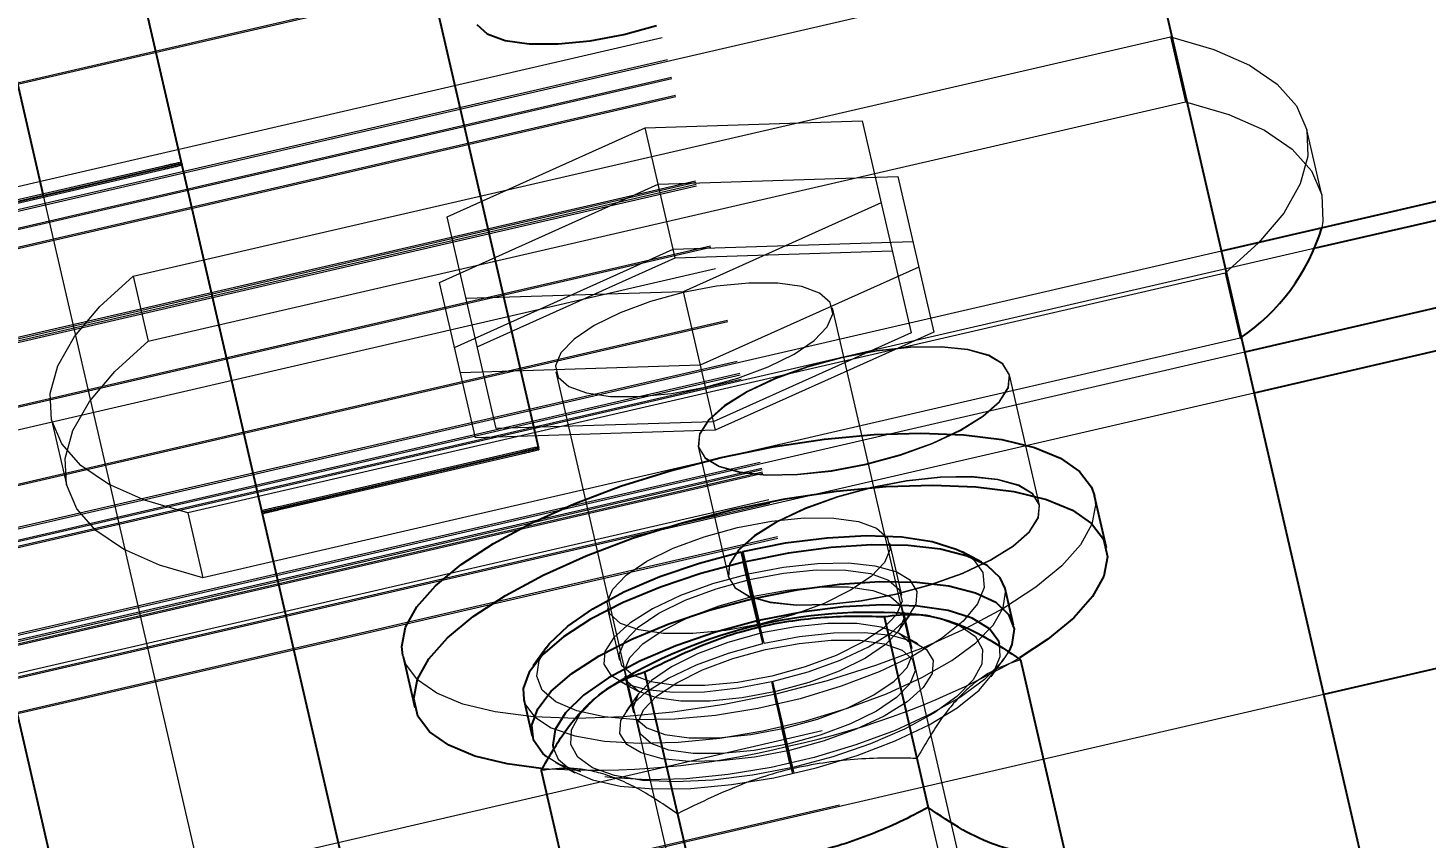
# Model space of a CAD drawing. Header units: millimetres. Extents: x 1293 to 41893, y 1011 to 26911.
# Drawn here: x 11547.72 to 11589.41, y 5332.37 to 5356.53 of the extents above; entities that cross this region are included whole.
import ezdxf

# ---------------------------------------------------------------- set-up
doc = ezdxf.new("R2010")
doc.units = ezdxf.units.MM
doc.header["$LTSCALE"] = 50
doc.linetypes.add('HIDDEN', pattern=[1.905, 1.27, -0.635])
doc.layers.add('CAPA_1', color=7, linetype='Continuous')
doc.styles.add('SLDTEXTSTYLE0', font='TXT', dxfattribs={"width": 0.75})
doc.dimstyles.new('SLDDIMSTYLE0', dxfattribs={"dimtxt": 100, "dimasz": 100, "dimexe": 0, "dimexo": 0.0625, "dimgap": 25, "dimtad": 2, "dimdec": 0, "dimlfac": 1.5, "dimrnd": 1e-09, "dimzin": 12, "dimdsep": 46, "dimtxsty": 'SLDTEXTSTYLE0', "dimsah": 1, "dimcen": 0.09, "dimadec": 0, "dimazin": 3, "dimtfac": 1, "dimtdec": 0, "dimtofl": 0, "dimtmove": 0, "dimatfit": 3, "dimfxl": 1, "dimfrac": 2, "dimtolj": 1, "dimtzin": 12, "dimarcsym": 0})
doc.dimstyles.new('SLDDIMSTYLE1', dxfattribs={"dimtxt": 100, "dimasz": 100, "dimexe": 0, "dimexo": 0.0625, "dimgap": 25, "dimtad": 2, "dimdec": 4, "dimlfac": 75, "dimzin": 12, "dimdsep": 46, "dimtxsty": 'SLDTEXTSTYLE0', "dimsah": 1, "dimcen": 0.09, "dimadec": 0, "dimazin": 3, "dimtfac": 1, "dimtdec": 0, "dimtofl": 0, "dimtmove": 0, "dimatfit": 3, "dimfxl": 1, "dimfrac": 2, "dimtolj": 1, "dimtzin": 12, "dimarcsym": 0})

# ---------------------------------------------------------------- blocks, each defined once
blk = doc.blocks.new('_D_3')
at = {"layer": 'CAPA_1', "transparency": 16777216}
blk.add_arc((9899.266, 4708.493), 5214.315, 0, 13, dxfattribs=at)
for points in [[(14979.938, 5881.459), (14986.476, 5780.493), (15016.521, 5787.127)], [(15113.581, 4708.493), (15128.006, 4808.636), (15097.238, 4808.341)]]:
    blk.add_solid(points, dxfattribs=at)
at = {"layer": 'CAPA_1', "transparency": 16777216, "insert": (15196.758, 5413.272), "char_height": 100, "attachment_point": 1, "rotation": 276.5, "style": 'SLDTEXTSTYLE0'}
blk.add_mtext('13°', dxfattribs=at)
blk = doc.blocks.new('_D_5')
at = {"layer": 'CAPA_1', "transparency": 16777216}
for p, q in [((11574.397, 7831.177), (17588.061, 7831.177)), ((17538.061, 7831.177), (17538.061, 4708.493)), ((16485.165, 4708.493), (17588.061, 4708.493))]:
    blk.add_line(p, q, dxfattribs=at)
for points in [[(17538.061, 7831.177), (17522.676, 7731.177), (17553.445, 7731.177)], [(17538.061, 4708.493), (17553.445, 4808.493), (17522.676, 4808.493)]]:
    blk.add_solid(points, dxfattribs=at)
at = {"layer": 'CAPA_1', "transparency": 16777216, "insert": (17409.154, 6122.057), "char_height": 100, "attachment_point": 1, "rotation": 90, "style": 'SLDTEXTSTYLE0'}
blk.add_mtext('4684', dxfattribs=at)

msp = doc.modelspace()

# ---------------------------------------------------------------- linework, layer by layer
at = {"color": 1, "linetype": 'HIDDEN', "lineweight": 18}
for p, q in [((12030.000852, 5466.2999843), (11238.0328633, 5283.4597674)), ((12030.0104666, 5466.2583387), (11238.042478, 5283.4181218)), ((12030.6782263, 5463.3659541), (11238.7102376, 5280.5257371)), ((12030.8302167, 5462.7076111), (11238.862228, 5279.8673941)), ((12030.9515362, 5462.1821185), (11238.9835476, 5279.3419015)), ((12030.9611509, 5462.1404729), (11238.9931622, 5279.3002559)), ((12031.0757266, 5461.6441909), (11239.107738, 5278.8039739)), ((12031.0853413, 5461.6025453), (11239.1173526, 5278.7623283)), ((12031.664379, 5459.0944571), (11239.6963904, 5276.2542401)), ((12031.6739937, 5459.0528115), (11239.706005, 5276.2125945)), ((12031.6887427, 5458.9889266), (11239.720754, 5276.1487096)), ((12031.6983573, 5458.947281), (11239.7303686, 5276.107064)), ((12032.1118103, 5457.1564194), (11240.1438216, 5274.3162024)), ((12032.1214249, 5457.1147738), (11240.1534363, 5274.2745568)), ((12032.2688704, 5456.4761173), (11240.3008818, 5273.6359003)), ((12032.6247289, 5454.9347248), (11240.6567402, 5272.0945078)), ((12032.6343435, 5454.8930792), (11240.6663549, 5272.0528622)), ((12032.9065754, 5453.7139137), (11240.9385867, 5270.8736967)), ((12032.9902852, 5453.3513267), (11241.0222965, 5270.5111098)), ((12032.9998998, 5453.3096811), (11241.0319111, 5270.4694642)), ((12033.0299465, 5453.1795344), (11241.0619579, 5270.3393175)), ((12033.6018389, 5450.7023966), (11241.6338502, 5267.8621796)), ((12033.6429626, 5450.5242702), (11241.6749739, 5267.6840532)), ((12033.6525772, 5450.4826246), (11241.6845886, 5267.6424076)), ((12033.6673262, 5450.4187397), (11241.6993376, 5267.5785227)), ((12033.6769409, 5450.3770941), (11241.7089522, 5267.5368771)), ((12033.8595146, 5449.5862805), (11241.8915259, 5266.7460635)), ((12033.8836853, 5449.4815855), (11241.9156967, 5266.6413685)), ((12034.1147575, 5448.480702), (11242.1467688, 5265.640485)), ((12034.1243721, 5448.4390564), (11242.1563835, 5265.5988395)), ((12035.4501587, 5442.6964437), (11243.4821701, 5259.8562267)), ((12035.960044, 5440.487888), (11243.9920553, 5257.6476711)), ((11581.2330045, 5358.8660507), (11515.2356721, 5343.6293659)), ((11550.8544435, 5349.1230145), (11581.7906931, 5356.2652105)), ((11581.7906931, 5356.2652105), (11582.2381243, 5354.3271728)), ((11551.3018748, 5347.1849768), (11582.2381243, 5354.3271728)), ((11560.2200781, 5350.8985387), (11566.1252606, 5353.5487458)), ((11566.1252606, 5353.5487458), (11572.5945779, 5353.7554171)), ((11567.0201231, 5349.6726704), (11566.1252606, 5353.5487458)), ((11572.5945779, 5353.7554171), (11574.0535751, 5347.4358059)), ((11586.3002828, 5351.5500694), (11585.8528516, 5353.4881071)), ((11551.7683808, 5352.4066334), (11544.5499225, 5350.740121)), ((11544.5701789, 5350.6523812), (11551.7886371, 5352.3188936)), ((11559.9883159, 5348.9388032), (11566.5134651, 5351.8672473)), ((11566.5134651, 5351.8672473), (11573.6619758, 5352.0956164)), ((11573.6619758, 5352.0956164), (11574.7327685, 5347.4575037)), ((11548.1692219, 5351.5297582), (11565.2412757, 5277.582569)), ((11573.1587126, 5351.3118813), (11567.25353, 5348.6616742)), ((11561.6790753, 5344.5789275), (11560.2200781, 5350.8985387)), ((11566.9608964, 5349.9292096), (11574.1094071, 5350.1575787)), ((11583.3093631, 5349.8723532), (11517.3120307, 5334.6356685)), ((11586.1180324, 5349.9579239), (11517.4354019, 5334.1012893)), ((11560.4357472, 5347.0007655), (11566.9608964, 5349.9292096)), ((11567.0201231, 5349.6726704), (11573.4894404, 5349.8793417)), ((11561.1149406, 5347.0224633), (11567.0201231, 5349.6726704)), ((11574.2853372, 5349.3955413), (11567.760188, 5346.4670973)), ((11550.8544435, 5349.1230145), (11551.3018748, 5347.1849768)), ((11583.4192096, 5349.2113301), (11552.4829601, 5342.0691341)), ((11561.0591086, 5344.3006905), (11559.9883159, 5348.9388032)), ((11583.4192096, 5349.2113301), (11583.8666409, 5347.2732924)), ((11567.25353, 5348.6616742), (11560.7842128, 5348.4550029)), ((11567.25353, 5348.6616742), (11568.2076193, 5344.5290596)), ((11575.7339572, 5330.7478169), (11571.7090911, 5348.1814274)), ((11583.8666409, 5347.2732924), (11552.9303913, 5340.1310964)), ((11574.0535751, 5347.4358059), (11568.1483925, 5344.7855988)), ((11574.7327685, 5347.4575037), (11568.2076193, 5344.5290596)), ((11584.0046266, 5346.8608362), (11518.0072942, 5331.6241514)), ((11567.760188, 5346.4670973), (11560.6116773, 5346.2387282)), ((11563.4594246, 5346.2768418), (11567.4842907, 5328.8432313)), ((11577.8873314, 5342.2954399), (11576.9891867, 5346.1857322)), ((11584.2864731, 5345.640025), (11518.2891407, 5330.4033403)), ((11548.4208016, 5344.8462375), (11548.8682328, 5342.9081998)), ((11568.1483925, 5344.7855988), (11561.6790753, 5344.5789275)), ((11568.2076193, 5344.5290596), (11561.0591086, 5344.3006905)), ((11562.4175168, 5343.9179751), (11555.1990585, 5342.2514627)), ((11562.9431996, 5343.9933559), (11562.9530607, 5343.9506427)), ((11567.7083118, 5344.0430734), (11568.6064566, 5340.1527812)), ((11555.2193149, 5342.1637228), (11562.4377731, 5343.8302352)), ((11552.4829601, 5342.0691341), (11552.9303913, 5340.1310964)), ((11573.7743776, 5339.6120668), (11573.4164326, 5341.162497)), ((11565.0017727, 5339.2198197), (11565.3597177, 5337.6693895)), ((11573.6710488, 5338.5327018), (11574.0542485, 5339.0638981)), ((11574.0890887, 5338.0230766), (11573.8367374, 5339.1161299)), ((11569.6373054, 5338.1685202), (11569.50986, 5338.6678213)), ((11569.5254684, 5338.6714619), (11569.5702191, 5338.4776253)), ((11569.6740927, 5338.1770654), (11569.5582004, 5338.6790501)), ((11569.6373054, 5338.1685202), (11569.5702191, 5338.4776253)), ((11574.2616894, 5338.1653728), (11573.6844107, 5338.4748252)), ((11558.8970195, 5337.8104263), (11558.9023909, 5337.7871601)), ((11576.4392569, 5337.1818506), (11576.8224565, 5337.713047)), ((11565.3484728, 5337.0540114), (11565.9257515, 5336.744559)), ((11565.5210736, 5337.1963076), (11565.7734248, 5336.1032544)), ((11570.0405886, 5336.3502856), (11569.8992594, 5337.0338728)), ((11569.9744654, 5336.7266422), (11569.8992594, 5337.0338728)), ((11570.5691254, 5334.3002527), (11569.9360695, 5337.0423189)), ((11586.3628317, 5336.6463276), (11520.3654993, 5321.4096428)), ((11564.8737422, 5336.7324601), (11564.870703, 5336.7302651)), ((11565.9391134, 5336.6866825), (11565.5559137, 5336.1554861)), ((11569.9744654, 5336.7266422), (11570.2268167, 5335.633589)), ((11570.0405886, 5336.3502856), (11570.1890982, 5335.6884973)), ((11570.4414495, 5334.5954441), (11570.1890982, 5335.6884973)), ((11570.3753263, 5334.9718007), (11570.2268167, 5335.633589)), ((11570.3753263, 5334.9718007), (11570.5166555, 5334.2882135)), ((11563.4525981, 5334.6263719), (11564.0298768, 5334.3169195)), ((11570.4414495, 5334.5954441), (11570.5166555, 5334.2882135)), ((11574.5673117, 5333.2808142), (11575.5444217, 5329.048486))]:
    msp.add_line(p, q, dxfattribs=at)
at = {"color": 7, "linetype": 'Continuous', "lineweight": 25}
for p, q in [((11564.8201837, 5429.9577879), (11588.4516773, 5327.5985435)), ((11531.4106078, 5424.119291), (11548.1692219, 5351.5297582)), ((11537.3251661, 5417.319433), (11560.1298502, 5318.5414937)), ((11529.0754995, 5415.4148474), (11551.8801837, 5316.6369081)), ((11552.4454838, 5389.4639589), (11562.9431996, 5343.9933559)), ((11690.5501564, 5374.6308412), (11583.3093631, 5349.8723532)), ((11683.9283542, 5372.539216), (11586.1180324, 5349.9579239)), ((11691.2454199, 5371.6193241), (11584.0046266, 5346.8608362)), ((11691.5272663, 5370.398513), (11584.2864731, 5345.640025)), ((11693.603625, 5361.4048156), (11586.3628317, 5336.6463276)), ((11544.0443886, 5350.5774654), (11552.2940552, 5352.482051)), ((11554.6935331, 5342.0887703), (11562.9431996, 5343.9933559)), ((11579.8791309, 5341.0214602), (11579.5211859, 5342.5718903)), ((11568.9885995, 5340.906951), (11569.0556858, 5340.5978459)), ((11568.9885995, 5340.906951), (11569.1612386, 5340.2305923)), ((11569.5171037, 5338.8570594), (11569.0410368, 5340.9191315)), ((11569.3080371, 5339.5047926), (11569.0556858, 5340.5978459)), ((11576.1575641, 5340.5930123), (11575.5802855, 5340.9024648)), ((11569.3178679, 5339.5706786), (11569.1612386, 5340.2305923)), ((11577.1084666, 5338.720155), (11576.8561154, 5339.8132082)), ((11569.3080371, 5339.5047926), (11569.4646664, 5338.8448789)), ((11569.3178679, 5339.5706786), (11569.5254684, 5338.6714619)), ((11573.2526568, 5338.9752105), (11574.5673117, 5333.2808142)), ((11574.6255862, 5338.9823573), (11574.5045296, 5339.0033504)), ((11569.50986, 5338.6678213), (11569.4646664, 5338.8448789)), ((11569.5582004, 5338.6790501), (11569.5171037, 5338.8570594)), ((11558.9023909, 5337.7871601), (11559.2549645, 5336.2599962)), ((11563.1709053, 5338.0375336), (11562.7877057, 5337.5063373)), ((11577.3129636, 5337.6838299), (11578.6276973, 5331.9890925)), ((11566.1078168, 5337.3256942), (11567.4224718, 5331.6312979)), ((11564.9703052, 5336.8022013), (11564.8737422, 5336.7324601)), ((11562.5016956, 5336.4992293), (11562.7540468, 5335.406176)), ((11563.0245411, 5334.3850877), (11564.3392749, 5328.6903503))]:
    msp.add_line(p, q, dxfattribs=at)
at = {"color": 7, "linetype": 'Continuous', "lineweight": 25, "flags": 128}
for points in [[(11561.1015706, 5356.6270403), (11561.4157799, 5356.3517628), (11561.9474193, 5356.1573063), (11562.665592, 5356.0549721), (11563.5285604, 5356.0507074), (11564.4861718, 5356.14476), (11565.4827733, 5356.331664), (11566.4604462, 5356.6005572)], [(11558.8970195, 5337.8104263), (11558.8650046, 5338.0806519), (11558.9743754, 5338.6549343), (11559.3123732, 5339.2635334), (11559.8714475, 5339.892854), (11560.6391096, 5340.5288383), (11561.5982113, 5341.1572794), (11562.7273276, 5341.764139), (11564.0012361, 5342.3358607), (11565.3914797, 5342.8596734), (11566.8670027, 5343.3238758), (11568.3948444, 5343.7180985), (11569.9408752, 5344.0335352), (11571.4705595, 5344.2631395), (11572.9497265, 5344.4017825), (11574.3453342, 5344.4463671), (11575.626207, 5344.3958974), (11576.7637322, 5344.2515008), (11577.7324995, 5344.0164028), (11578.5108682, 5343.6958552), (11579.0814509, 5343.2970184), (11579.4315016, 5342.8288019), (11579.5211859, 5342.5718903)], [(11563.0210161, 5334.4469815), (11562.0124181, 5334.5803857), (11561.0436508, 5334.8154837), (11560.2652821, 5335.1360313), (11559.6946995, 5335.5348681), (11559.3446488, 5336.0030846), (11559.2229496, 5336.5302218), (11559.3323204, 5337.1045041), (11559.6703182, 5337.7131032), (11560.2293925, 5338.3424239), (11560.9970547, 5338.9784082), (11561.9561563, 5339.6068493), (11563.0852726, 5340.2137088), (11564.3591811, 5340.7854306), (11565.7494247, 5341.3092432), (11567.2249477, 5341.7734457), (11568.7527894, 5342.1676684), (11570.2988202, 5342.483105), (11571.8285045, 5342.7127094), (11573.3076715, 5342.8513524), (11574.7032792, 5342.895937), (11575.984152, 5342.8454673), (11577.1216772, 5342.7010706), (11578.0904445, 5342.4659727), (11578.8688133, 5342.145425), (11579.4393959, 5341.7465883), (11579.7894466, 5341.2783717), (11579.9111458, 5340.7512346), (11579.8017749, 5340.1769522), (11579.4637772, 5339.5683532), (11578.9047028, 5338.9390325), (11578.1370407, 5338.3030482), (11577.2920176, 5337.7428293)], [(11569.0410368, 5340.9191315), (11570.3096751, 5341.1687598), (11571.55154, 5341.3272466), (11572.7218592, 5341.3888781), (11573.7784401, 5341.3514323), (11574.6831904, 5341.2162593), (11575.4034917, 5340.9882323), (11575.5802855, 5340.9024648)], [(11576.8561154, 5339.8132082), (11576.7123306, 5340.1316958), (11576.3253606, 5340.4935363), (11575.7253018, 5340.7804412), (11574.9313922, 5340.983212), (11573.9690851, 5341.095348), (11572.8692326, 5341.113254), (11571.6670965, 5341.0363558), (11570.401218, 5340.8671189), (11569.1121817, 5340.6109691)], [(11569.0556858, 5340.5978459), (11567.7865601, 5340.259768), (11566.5781041, 5339.8542492), (11565.4690613, 5339.3942907), (11564.4949884, 5338.8946389), (11563.6871146, 5338.371313), (11563.0713409, 5337.841091), (11562.6674091, 5337.3209722), (11562.4882697, 5336.8276319), (11562.5016956, 5336.4992293)], [(11563.1709053, 5338.0375336), (11563.2743097, 5338.1707815), (11563.812722, 5338.6911912), (11564.5585913, 5339.2097816), (11565.4850272, 5339.7078563), (11566.5586295, 5340.1674586), (11567.7406923, 5340.5720186), (11568.9885995, 5340.906951)], [(11569.364533, 5339.5179159), (11570.6535692, 5339.7740657), (11571.9194478, 5339.9433026), (11573.1215839, 5340.0202007), (11574.2214364, 5340.0022948), (11575.1837434, 5339.8901588), (11575.977653, 5339.6873879), (11576.5777119, 5339.400483), (11576.9646819, 5339.0386425), (11577.1261565, 5338.6134672), (11577.0569589, 5338.1385883), (11576.9749006, 5337.9566914)], [(11563.1900602, 5334.7924108), (11563.0723011, 5334.8901347), (11562.7920171, 5335.2838335), (11562.7406209, 5335.7345786), (11562.9197604, 5336.227919), (11563.3236921, 5336.7480378), (11563.9394659, 5337.2782597), (11564.7473396, 5337.8015856), (11565.7214125, 5338.3012374), (11566.8304553, 5338.761196), (11568.0389114, 5339.1667147), (11569.3080371, 5339.5047926)], [(11576.695099, 5338.1541181), (11576.6705262, 5338.2274793), (11576.3894424, 5338.6135002), (11575.8795586, 5338.9261602), (11575.1592573, 5339.1541872), (11574.254507, 5339.2893602), (11573.1979261, 5339.3268059), (11572.0276068, 5339.2651745), (11570.785742, 5339.1066877), (11569.5171037, 5338.8570594)], [(11569.4646664, 5338.8448789), (11568.2167592, 5338.5099465), (11567.0346963, 5338.1053865), (11565.961094, 5337.6457842), (11565.0346582, 5337.1477095), (11564.2887889, 5336.6291191), (11563.7503766, 5336.1087094), (11563.4388322, 5335.6052423), (11563.3653878, 5335.1368692), (11563.3775184, 5335.0589578)]]:
    msp.add_lwpolyline(points, dxfattribs=at)
at = {"color": 1, "linetype": 'HIDDEN', "lineweight": 18, "flags": 128}
for points in [[(11581.7906931, 5356.2652105), (11583.0842837, 5355.8894525), (11584.1513489, 5355.416161), (11584.9760133, 5354.8523774), (11585.5460075, 5354.2064897), (11585.8528516, 5353.4881071), (11585.8919802, 5352.7079176), (11585.6628113, 5351.8775285), (11585.1687543, 5351.0092942), (11584.4171598, 5350.116132), (11583.4192096, 5349.2113301)], [(11582.2381243, 5354.3271728), (11583.531715, 5353.9514148), (11584.5987802, 5353.4781233), (11585.4234445, 5352.9143397), (11585.9934388, 5352.268452), (11586.3002828, 5351.5500694), (11586.3394114, 5350.7698799), (11586.3067788, 5350.5643612)], [(11552.4829601, 5342.0691341), (11551.1893694, 5342.4448921), (11550.1223042, 5342.9181836), (11549.2976399, 5343.4819671), (11548.7276456, 5344.1278549), (11548.4208016, 5344.8462375), (11548.381673, 5345.626427), (11548.6108419, 5346.4568161), (11549.1048988, 5347.3250504), (11549.8564934, 5348.2182126), (11550.8544435, 5349.1230145)], [(11567.9099611, 5345.8183585), (11568.887634, 5346.0872517), (11569.7895594, 5346.422507), (11570.5633207, 5346.8046405), (11571.1639496, 5347.2114441), (11571.5565399, 5347.6192757), (11571.7182756, 5348.0044338), (11571.6397572, 5348.3445344), (11571.325548, 5348.6198119), (11570.7939085, 5348.8142684), (11570.0757358, 5348.9166026), (11569.2127675, 5348.9208673), (11568.2551561, 5348.8268147), (11567.2585545, 5348.6399107), (11566.2808816, 5348.3710175), (11565.3789563, 5348.0357622), (11564.605195, 5347.6536287), (11564.004566, 5347.2468251), (11563.6119757, 5346.8389935), (11563.45024, 5346.4538354), (11563.5287584, 5346.1137348), (11563.8429677, 5345.8384573), (11564.3746072, 5345.6440008), (11565.0927799, 5345.5416666), (11565.9557482, 5345.5374019), (11566.9133596, 5345.6314545), (11567.9099611, 5345.8183585)], [(11552.9303913, 5340.1310964), (11551.6368007, 5340.5068544), (11550.5697355, 5340.9801459), (11549.7450711, 5341.5439295), (11549.1750769, 5342.1898172), (11548.8682328, 5342.9081998), (11548.8291042, 5343.6883893), (11549.0582731, 5344.5187784), (11549.5523301, 5345.3870127), (11550.3039246, 5346.2801749), (11551.3018748, 5347.1849768)], [(11576.9891867, 5346.1857322), (11576.7913059, 5346.5120398), (11576.3706569, 5346.7682641), (11575.7483325, 5346.9415569), (11574.9555389, 5347.0232285), (11574.03203, 5347.0091837), (11573.0241143, 5346.9001266), (11571.982333, 5346.7015259), (11570.9589254, 5346.4233402), (11570.0052093, 5346.0795189), (11569.1690081, 5345.6873026), (11568.4922524, 5345.2663588), (11568.0088775, 5344.8377953), (11567.743122, 5344.423102), (11567.7083118, 5344.0430734), (11567.9061926, 5343.7167658), (11568.3268416, 5343.4605415), (11568.949166, 5343.2872487), (11569.7419596, 5343.2055771), (11570.6654685, 5343.2196219), (11571.6733842, 5343.328679), (11572.7151655, 5343.5272797), (11573.7385731, 5343.8054654), (11574.6922892, 5344.1492867), (11575.5284904, 5344.541503), (11576.2052461, 5344.9624468), (11576.688621, 5345.3910103), (11576.9543765, 5345.8057036), (11576.9891867, 5346.1857322)], [(11576.9923983, 5346.1718213), (11576.7945661, 5346.4979184), (11576.3739632, 5346.7539428), (11575.7516803, 5346.9270562), (11574.9589213, 5347.008578), (11574.0354383, 5346.9944205), (11573.0275388, 5346.8852934), (11571.985763, 5346.686669), (11570.9623499, 5346.408507), (11570.0086176, 5346.0647556), (11569.1723904, 5345.6726521), (11568.4956001, 5345.2518581), (11568.0121839, 5344.8234739), (11567.7463822, 5344.4089806), (11567.7115234, 5344.0291625), (11567.9093555, 5343.7030654), (11568.3299585, 5343.447041), (11568.9522414, 5343.2739276), (11569.7450004, 5343.1924058), (11570.6684833, 5343.2065633), (11571.6763829, 5343.3156904), (11572.7181587, 5343.5143148), (11573.7415718, 5343.7924768), (11574.695304, 5344.1362281), (11575.5315312, 5344.5283317), (11576.2083215, 5344.9491257), (11576.6917378, 5345.3775099), (11576.9575395, 5345.7920032), (11576.9923983, 5346.1718213)], [(11577.8840492, 5342.3096568), (11577.6861685, 5342.6359645), (11577.2655194, 5342.8921887), (11576.6431951, 5343.0654815), (11575.8504014, 5343.1471532), (11574.9268925, 5343.1331083), (11573.9189768, 5343.0240512), (11572.8771955, 5342.8254505), (11571.8537879, 5342.5472648), (11570.9000718, 5342.2034435), (11570.0638706, 5341.8112272), (11569.3871149, 5341.3902834), (11568.9037401, 5340.9617199), (11568.6379845, 5340.5470266), (11568.6031743, 5340.166998), (11568.8010551, 5339.8406904), (11569.2217041, 5339.5844661), (11569.8440285, 5339.4111733), (11570.6368221, 5339.3295017), (11571.560331, 5339.3435465), (11572.5682467, 5339.4526036), (11573.610028, 5339.6512043), (11574.6334356, 5339.92939), (11575.5871517, 5340.2732113), (11576.4233529, 5340.6654276), (11577.1001086, 5341.0863714), (11577.5834835, 5341.5149349), (11577.849239, 5341.9296282), (11577.8840492, 5342.3096568)], [(11577.8873314, 5342.2954399), (11577.6894993, 5342.6215371), (11577.2688964, 5342.8775614), (11576.6466135, 5343.0506748), (11575.8538544, 5343.1321967), (11574.9303715, 5343.1180391), (11573.922472, 5343.0089121), (11572.8806962, 5342.8102876), (11571.857283, 5342.5321256), (11570.9035508, 5342.1883743), (11570.0673236, 5341.7962708), (11569.3905333, 5341.3754767), (11568.907117, 5340.9470926), (11568.6413153, 5340.5325992), (11568.6064566, 5340.1527812), (11568.8042887, 5339.826684), (11569.2248916, 5339.5706597), (11569.8471745, 5339.3975463), (11570.6399336, 5339.3160244), (11571.5634165, 5339.330182), (11572.571316, 5339.439309), (11573.6130918, 5339.6379335), (11574.6365049, 5339.9160955), (11575.5902372, 5340.2598468), (11576.4264644, 5340.6519503), (11577.1032547, 5341.0727444), (11577.5866709, 5341.5011285), (11577.8524726, 5341.9156219), (11577.8873314, 5342.2954399)], [(11579.5211859, 5342.5718903), (11579.5532008, 5342.3016648), (11579.4438299, 5341.7273824), (11579.1058322, 5341.1187833), (11578.5467578, 5340.4894626), (11577.7790957, 5339.8534783), (11576.8199941, 5339.2250372), (11575.6908778, 5338.6181777), (11574.4169693, 5338.0464559), (11573.0267256, 5337.5226433), (11571.5512026, 5337.0584409), (11570.023361, 5336.6642182)], [(11569.5413201, 5338.7521668), (11568.5247865, 5338.5615247), (11567.5480228, 5338.465591), (11566.6677951, 5338.469941), (11565.935259, 5338.5743219), (11565.3929868, 5338.7726675), (11565.0724933, 5339.0534506), (11564.9924045, 5339.4003531), (11565.1573749, 5339.7932144), (11565.557817, 5340.2092027), (11566.1704586, 5340.6241423), (11566.9596951, 5341.0139185), (11567.879659, 5341.3558789), (11568.8768853, 5341.6301499), (11569.8934189, 5341.820792), (11570.8701825, 5341.9167257), (11571.7504102, 5341.9123757), (11572.4829464, 5341.8079948), (11573.0252186, 5341.6096492), (11573.3457121, 5341.3288661), (11573.4258008, 5340.9819636), (11573.2608304, 5340.5891023), (11572.8603883, 5340.173114), (11572.2477468, 5339.7581743), (11571.4585103, 5339.3683981), (11570.5385464, 5339.0264378), (11569.5413201, 5338.7521668)], [(11575.5802855, 5340.9024648), (11575.9133756, 5340.6755723), (11576.1944594, 5340.2895514), (11576.2366095, 5339.8440866), (11576.0383062, 5339.3552379), (11575.6066988, 5338.8406294), (11574.9573479, 5338.318814), (11574.113664, 5337.8086043), (11573.1060639, 5337.3283947), (11571.9708739, 5336.8954978), (11570.7490204, 5336.5255205), (11569.484554, 5336.2318015), (11568.2230616, 5336.0249299), (11567.0100232, 5335.9123639), (11565.8891714, 5335.898162), (11564.9009158, 5335.9828359), (11564.0808851, 5336.1633331), (11563.4586435, 5336.4331462), (11563.0566242, 5336.7825479), (11562.8893209, 5337.1989413), (11562.9627654, 5337.6673145), (11563.1709053, 5338.0375336)], [(11569.1612386, 5340.2305923), (11568.1334096, 5339.9482481), (11567.17729, 5339.600503), (11566.3407038, 5339.2047508), (11565.6654965, 5338.7807867), (11565.1854413, 5338.349817), (11564.92455, 5337.9333984), (11564.8958724, 5337.5523598), (11565.1008426, 5337.2257604), (11565.5292085, 5336.9699364), (11566.1595434, 5336.797684), (11566.9603186, 5336.7176189), (11567.8914801, 5336.7337461), (11568.9064519, 5336.8452587), (11569.9544662, 5337.0465791), (11570.9831021, 5337.3276375), (11571.9409083, 5337.6743754), (11572.779976, 5338.0694495), (11573.458336, 5338.4930983), (11573.9420573, 5338.9241315), (11574.2069445, 5339.3409891), (11574.2397483, 5339.7228203), (11574.0388278, 5340.0505263), (11573.6142329, 5340.3077153), (11572.9872014, 5340.4815232), (11572.1890969, 5340.5632562), (11571.2598399, 5340.5488261), (11570.2459109, 5340.4389546), (11569.1980258, 5340.2391375)], [(11569.8992651, 5337.2017366), (11568.8827315, 5337.0110945), (11567.9059679, 5336.9151608), (11567.0257402, 5336.9195108), (11566.293204, 5337.0238918), (11565.7509318, 5337.2222373), (11565.4304383, 5337.5030204), (11565.3503495, 5337.849923), (11565.5153199, 5338.2427842), (11565.915762, 5338.6587725), (11566.5284036, 5339.0737122), (11567.3176401, 5339.4634884), (11568.237604, 5339.8054487), (11569.2348303, 5340.0797198), (11570.2513639, 5340.2703618), (11571.2281275, 5340.3662955), (11572.1083552, 5340.3619455), (11572.8408914, 5340.2575646), (11573.3831636, 5340.0592191), (11573.7036571, 5339.778436), (11573.7837458, 5339.4315334), (11573.6187754, 5339.0386722), (11573.2183333, 5338.6226838), (11572.6056918, 5338.2077442), (11571.8164553, 5337.817968), (11570.8964914, 5337.4760076), (11569.8992651, 5337.2017366)], [(11562.5016956, 5336.4992293), (11562.5396659, 5336.3768868), (11562.8199498, 5335.9831879), (11563.3201356, 5335.6591576), (11564.0241869, 5335.4151845), (11564.9095314, 5335.2590903), (11565.9477847, 5335.1958796), (11567.1056596, 5335.227579), (11568.3460342, 5335.3531721), (11569.6291413, 5335.5686323), (11570.9138439, 5335.867052), (11572.1589538, 5336.2388636), (11573.3245519, 5336.6721465), (11574.3732687, 5337.1530097), (11575.2714817, 5337.6660362), (11575.9903938, 5338.1947783), (11576.5069562, 5338.7222841), (11576.8046076, 5339.2316416), (11576.8738053, 5339.7065204), (11576.8561154, 5339.8132082)], [(11569.3505966, 5339.578281), (11570.3539245, 5339.766501), (11571.3181206, 5339.8613705), (11572.1872889, 5339.8573898), (11572.9110425, 5339.7547896), (11573.4474242, 5339.5595179), (11573.7653392, 5339.2828948), (11573.8463576, 5338.9409566), (11573.6857825, 5338.553526), (11573.2929227, 5338.1430629), (11572.690553, 5337.7333625), (11571.9135935, 5337.3481757), (11571.0070858, 5337.0098323), (11570.0235814, 5336.7379467), (11569.0200957, 5336.5482805), (11568.0548022, 5336.4518288), (11567.1836604, 5336.4541832), (11566.4571717, 5336.5552071), (11565.9174518, 5336.7490441), (11565.5957889, 5337.0244571), (11565.5108305, 5337.3654801), (11565.6675016, 5337.7523433), (11566.0567198, 5338.1626198), (11566.6559216, 5338.5725253), (11567.4303703, 5338.9582968), (11568.3351699, 5339.2975706), (11569.3178679, 5339.5706786)], [(11574.5045296, 5339.0033504), (11574.8798831, 5338.9244253), (11575.5312208, 5338.6923131), (11575.9716536, 5338.3789743), (11576.184256, 5337.9964503), (11576.1608577, 5337.5594412), (11575.902358, 5337.0847411), (11575.4186909, 5336.5905925), (11574.7284434, 5336.0959851), (11573.8581413, 5335.6199265), (11572.8412299, 5335.1807113), (11571.7167885, 5334.7952184), (11570.5280287, 5334.478262)], [(11569.6740927, 5338.1770654), (11570.7219778, 5338.3768825), (11571.7359067, 5338.486754), (11572.6651638, 5338.5011841), (11573.4632682, 5338.4194511), (11574.0902997, 5338.2456432), (11574.5148946, 5337.9884541), (11574.7158152, 5337.6607482), (11574.6830114, 5337.278917), (11574.4181242, 5336.8620594), (11573.9344029, 5336.4310262), (11573.2560429, 5336.0073773), (11572.4169751, 5335.6123033), (11571.459169, 5335.2655654), (11570.430533, 5334.984507), (11569.3825188, 5334.7831866), (11568.367547, 5334.6716739), (11567.4363855, 5334.6555468), (11566.6356103, 5334.7356119), (11566.0052754, 5334.9078643), (11565.5769095, 5335.1636883), (11565.3719392, 5335.4902877), (11565.4006169, 5335.8713263), (11565.6615081, 5336.2877449), (11566.1415634, 5336.7187146), (11566.8167707, 5337.1426787), (11567.6533568, 5337.5384309), (11568.6094765, 5337.886176), (11569.6373054, 5338.1685202)], [(11569.5702191, 5338.4776253), (11568.5875211, 5338.2045174), (11567.6827215, 5337.8652435), (11566.9082728, 5337.479472), (11566.309071, 5337.0695666), (11565.9198528, 5336.65929), (11565.7631817, 5336.2724268), (11565.8481402, 5335.9314039), (11566.169803, 5335.6559909), (11566.709523, 5335.4621539), (11567.4360117, 5335.3611299), (11568.3071535, 5335.3587755), (11569.272447, 5335.4552272), (11570.2759327, 5335.6448935), (11571.259437, 5335.9167791), (11572.1659447, 5336.2551224), (11572.9429042, 5336.6403093), (11573.545274, 5337.0500097), (11573.9381337, 5337.4604728), (11574.0987088, 5337.8479034), (11574.0176905, 5338.1898416), (11573.6997754, 5338.4664646), (11573.1633937, 5338.6617363), (11572.4396401, 5338.7643365), (11571.5704718, 5338.7683172), (11570.6062757, 5338.6734477), (11569.6029478, 5338.4852278)], [(11563.3775184, 5335.0589578), (11563.532691, 5334.7204758), (11563.9347103, 5334.3710741), (11564.556952, 5334.101261), (11565.3769826, 5333.9207638), (11566.3652383, 5333.8360898), (11567.48609, 5333.8502918), (11568.6991285, 5333.9628578), (11569.9606208, 5334.1697294), (11571.2250872, 5334.4634484), (11572.4469408, 5334.8334257), (11573.5821307, 5335.2663226), (11574.5897308, 5335.7465322), (11575.4334147, 5336.2567419), (11576.0827657, 5336.7785573), (11576.514373, 5337.2931657), (11576.7126763, 5337.7820145), (11576.695099, 5338.1541181)], [(11570.3688179, 5335.16788), (11569.3722163, 5334.980976), (11568.4146049, 5334.8869234), (11567.5516366, 5334.8911881), (11566.8334639, 5334.9935223), (11566.3018244, 5335.1879788), (11565.9876151, 5335.4632563), (11565.9090967, 5335.8033568), (11566.0708324, 5336.1885149), (11566.4634227, 5336.5963466), (11567.0640517, 5337.0031502), (11567.837813, 5337.3852837), (11568.7397384, 5337.720539), (11569.7174112, 5337.9894321), (11570.7140128, 5338.1763361), (11571.6716242, 5338.2703888), (11572.5345925, 5338.2661241), (11573.2527652, 5338.1637898), (11573.7844047, 5337.9693334), (11574.0986139, 5337.6940559), (11574.1771323, 5337.3539553), (11574.0153966, 5336.9687972), (11573.6228063, 5336.5609655), (11573.0221774, 5336.154162), (11572.2484161, 5335.7720284), (11571.3464907, 5335.4367732), (11570.3688179, 5335.16788)], [(11570.023361, 5336.6642182), (11568.4773301, 5336.3487815), (11566.9476459, 5336.1191772), (11565.4684788, 5335.9805342), (11564.0728712, 5335.9359495), (11562.7919984, 5335.9864193), (11561.6544731, 5336.1308159), (11560.6857058, 5336.3659139), (11559.9073371, 5336.6864615), (11559.3367545, 5337.0852983), (11558.9867038, 5337.5535148), (11558.8970195, 5337.8104263)], [(11576.9749006, 5337.9566914), (11576.7593074, 5337.6292309), (11576.242745, 5337.101725), (11575.523833, 5336.572983), (11574.6256199, 5336.0599564), (11573.5769031, 5335.5790933), (11572.411305, 5335.1458103), (11571.1661952, 5334.7739987), (11569.8814926, 5334.4755791), (11568.5983854, 5334.2601188), (11567.3580108, 5334.1345257), (11566.2001359, 5334.1028263), (11565.1618827, 5334.166037), (11564.9226921, 5334.1968321)], [(11570.5280287, 5334.478262), (11569.320634, 5334.2420226), (11568.1410038, 5334.0955786), (11567.0344706, 5334.044558), (11566.0435579, 5334.0909213), (11565.206346, 5334.2328869), (11564.5550083, 5334.464999), (11564.1145755, 5334.7783378), (11563.9019731, 5335.1608619), (11563.9253714, 5335.5978709), (11564.1838711, 5336.072571), (11564.6675382, 5336.5667197), (11564.9703052, 5336.8022013)], [(11564.2006975, 5334.3418376), (11563.5724868, 5334.5661044), (11563.1900602, 5334.7924108)]]:
    msp.add_lwpolyline(points, dxfattribs=at)
at = {"color": 1, "linetype": 'HIDDEN', "lineweight": 18}
for centre, radius, start, end in [((11563.0898342, 5303.9561178), 49.7556808, 102.54297566, 103.15233857), ((11540.724984, 5400.828927), 49.7556808, 282.84766142, 283.45702434), ((11573.7389702, 5295.4674595), 49.7556808, 102.54297566, 103.15233858), ((11551.3741199, 5392.3402686), 49.7556807, 282.84766142, 283.45702434), ((11566.2627117, 5293.7414292), 49.7556808, 102.84766143, 103.45702434), ((11543.8978615, 5390.6142384), 49.7556807, 282.54297566, 283.15233858), ((11565.520707, 5358.287671), 23.6781392, 281.8457683, 299.81085342), ((11564.5905243, 5358.0778442), 23.6829269, 266.2001256, 284.15305085)]:
    msp.add_arc(centre, radius, start, end, dxfattribs=at)
at = {"color": 7, "linetype": 'Continuous', "lineweight": 25}
for centre, radius, start, end in [((11580.3789675, 5352.4093466), 6.2082943, 304.17873866, 342.71165069), ((11572.8214998, 5324.5441472), 14.5568248, 83.36073313, 122.63926687)]:
    msp.add_arc(centre, radius, start, end, dxfattribs=at)
for points, knots in [([(11566.1078168, 5337.3256942), (11566.9243275, 5337.7239141), (11568.2972045, 5338.3934789), (11570.4180584, 5338.8814447), (11571.9877616, 5339.0055466), (11572.936504, 5338.9827928), (11573.2526568, 5338.9752105)], [0, 0, 0, 0, 0.3661794341, 0.6156922034, 0.8719357593, 1, 1, 1, 1]), ([(11573.2526568, 5338.9752105), (11573.5704518, 5339.0131071), (11574.2129329, 5339.0897221), (11575.2429377, 5338.8648965), (11576.2895902, 5338.3811405), (11576.9697617, 5337.9176823), (11577.3129636, 5337.6838299)], [0, 0, 0, 0, 0.2646176718, 0.5349733347, 0.76535622725, 1, 1, 1, 1]), ([(11563.0245411, 5334.3850877), (11563.257524, 5334.790299), (11563.7285423, 5335.6095093), (11564.5045271, 5336.4849178), (11565.308377, 5337.0528979), (11565.8397141, 5337.2342084), (11566.1078168, 5337.3256942)], [0, 0, 0, 0, 0.2646061211, 0.5349506065, 0.7653448938, 1, 1, 1, 1]), ([(11574.5673117, 5333.2808142), (11574.286475, 5333.1354039), (11573.4577832, 5332.7063277), (11571.9939765, 5332.1274932), (11569.8742589, 5331.6313837), (11568.3309092, 5331.6313297), (11567.4224718, 5331.6312979)], [0, 0, 0, 0, 0.1280647744, 0.377893031, 0.6338190398, 1, 1, 1, 1]), ([(11578.6276973, 5331.9890925), (11578.3099073, 5331.9512215), (11577.6674355, 5331.8746581), (11576.6374216, 5332.0995706), (11575.5907392, 5332.5834137), (11574.9105316, 5333.0469318), (11574.5673117, 5333.2808142)], [0, 0, 0, 0, 0.2646061211, 0.5349506065, 0.7653448938, 1, 1, 1, 1])]:
    msp.add_open_spline(points, degree=3, knots=knots, dxfattribs=at)
at = {"color": 1, "linetype": 'HIDDEN', "lineweight": 18}
for points, knots in [([(11577.3129636, 5337.6838299), (11577.0107342, 5337.5785582), (11576.3997212, 5337.3657318), (11575.572546, 5336.7120534), (11574.8438969, 5335.8183428), (11574.4357234, 5335.1035521), (11574.2297667, 5334.7428823)], [0, 0, 0, 0, 0.2646061211, 0.5349506065, 0.7653448938, 1, 1, 1, 1]), ([(11574.2297667, 5334.7428823), (11573.9136087, 5334.7504655), (11572.9806908, 5334.772842), (11571.4112857, 5334.6514045), (11569.2886161, 5334.1680816), (11567.9014389, 5333.4915702), (11567.0849267, 5333.093366)], [0, 0, 0, 0, 0.1280647744, 0.377893031, 0.6338190398, 1, 1, 1, 1]), ([(11567.0849267, 5333.093366), (11566.6978717, 5333.3554676), (11565.9153687, 5333.8853542), (11564.8341315, 5334.3320913), (11563.8626413, 5334.4902841), (11563.3056092, 5334.4203667), (11563.0245411, 5334.3850877)], [0, 0, 0, 0, 0.2646176718, 0.5349733347, 0.7653562273, 1, 1, 1, 1])]:
    msp.add_open_spline(points, degree=3, knots=knots, dxfattribs=at)

# ---------------------------------------------------------------- dimensions: what is measured, and where the dimension line sits
at = {"layer": 'CAPA_1'}
dim = msp.add_linear_dim(base=(17538.0605071, 4708.4929069), p1=(11510.8968592, 7831.1769069), p2=(16421.6646746, 4708.4929069), angle=90, dimstyle='SLDDIMSTYLE0', dxfattribs=at)
dim.commit()
dim.dimension.update_dxf_attribs({"geometry": '_D_5', "text_midpoint": (17538.0605071, 6269.8349069), "dimtype": 160})
dim = msp.add_angular_dim_2l(base=(15080.062669, 5298.7701303), line1=((16421.6646746, 4708.4929069), (6449.8953906, 4708.4929069)), line2=((16705.6180701, 6279.8631045), (11026.6060803, 4968.759879)), dimstyle='SLDDIMSTYLE1', dxfattribs=at)
dim.commit()
dim.dimension.update_dxf_attribs({"geometry": '_D_3', "text_midpoint": (15080.062669, 5298.7701303), "dimtype": 162})

doc.saveas('drawing.dxf')
